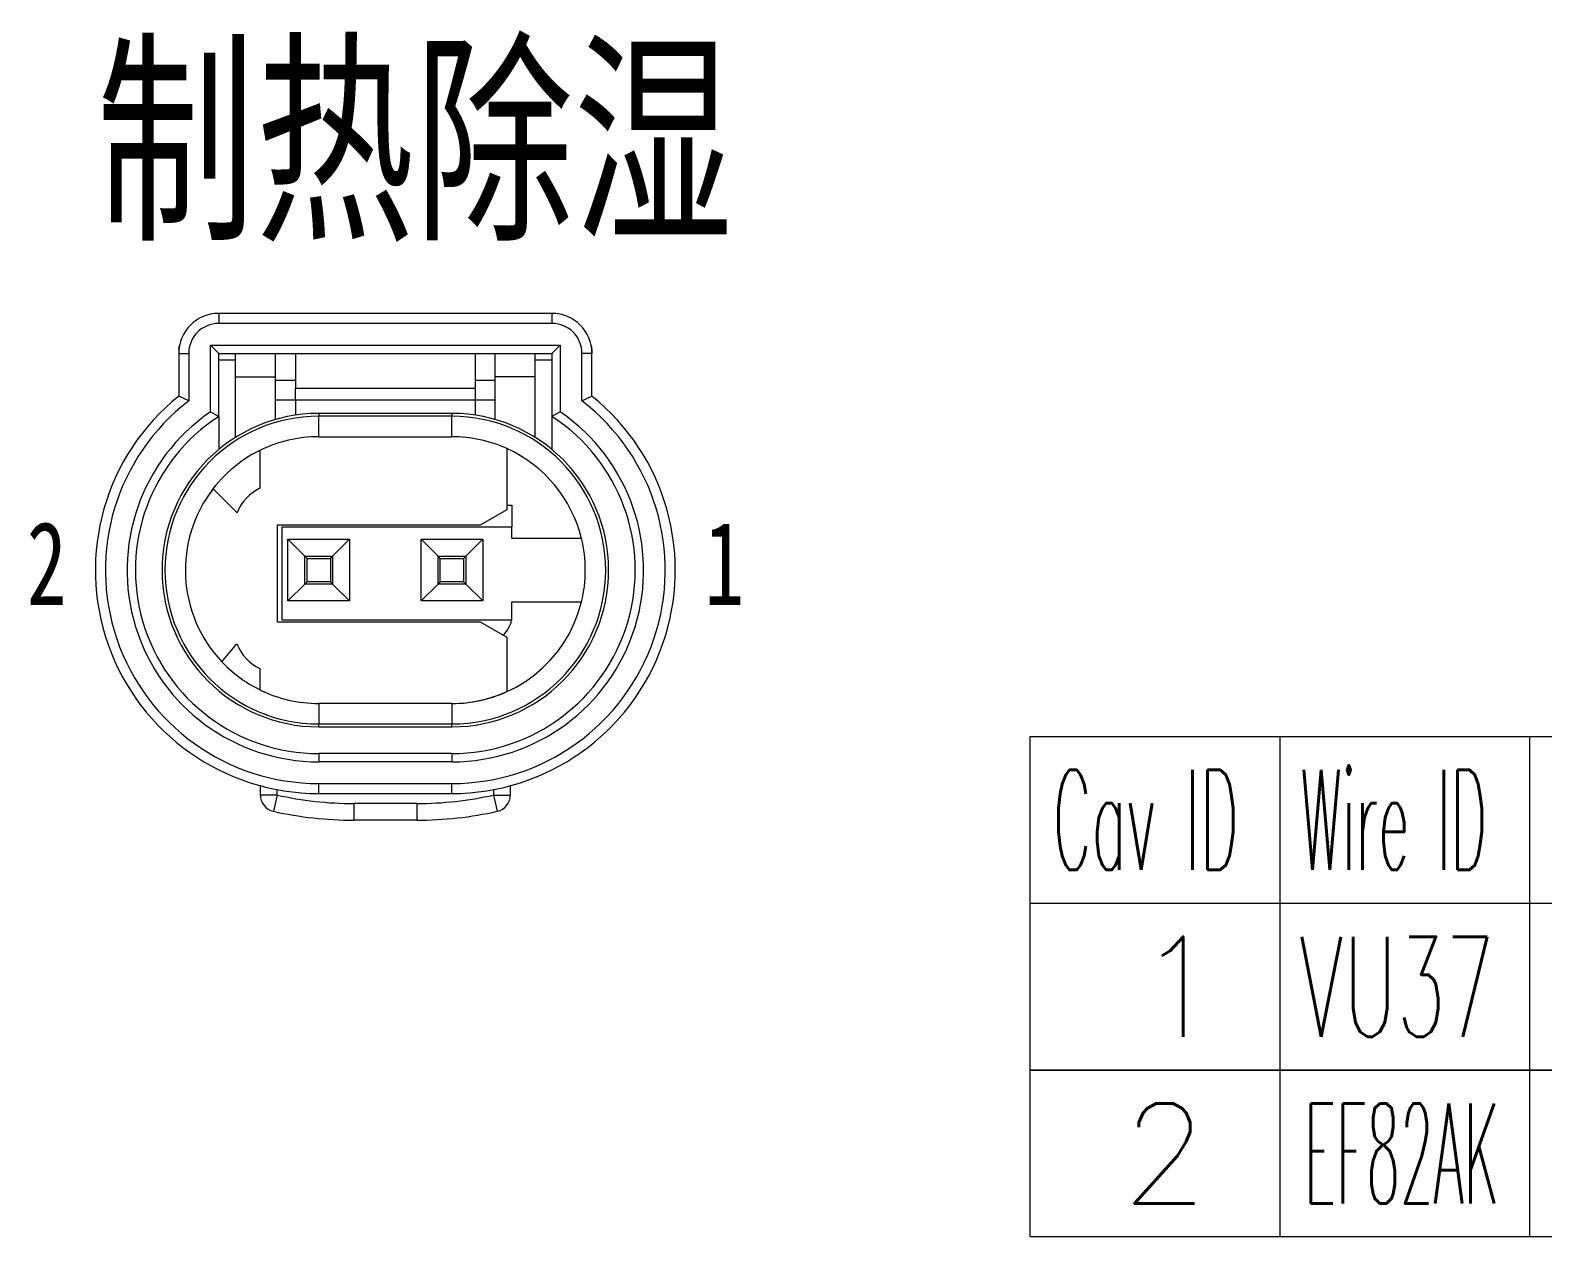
# Model space of a CAD drawing. Header units: inches. Extents: x 47316 to 59086, y 3141 to 11743.
# Drawn here: x 54248.68 to 54294.06, y 10059.27 to 10095.46 of the extents above; entities that cross this region are included whole.
import ezdxf

# ---------------------------------------------------------------- set-up
doc = ezdxf.new("R2010")
doc.units = ezdxf.units.IN
doc.header["$MEASUREMENT"] = 0
doc.styles.add('MtX_FangSong_GB2312', font='')
doc.styles.get("Standard").update_dxf_attribs({"font": ''})
doc.styles.get('MtX_FangSong_GB2312').set_extended_font_data('FangSong_GB2312')
doc.styles.get('Standard').set_extended_font_data('SimSun')

msp = doc.modelspace()

# ---------------------------------------------------------------- linework, layer by layer
at = {"color": 0, "lineweight": 15, "ltscale": 0.25}
for p, q in [((54264.331, 10086.966), (54254.331, 10086.966)), ((54264.331, 10086.666), (54254.331, 10086.666)), ((54254.331, 10085.766), (54264.331, 10085.766))]:
    msp.add_line(p, q, dxfattribs=at)
at = {"color": 0, "lineweight": 15, "ltscale": 0.0075}
for p, q in [((54254.331, 10086.966), (54254.331, 10086.666)), ((54264.331, 10086.966), (54264.331, 10086.666)), ((54253.131, 10085.766), (54253.431, 10085.766)), ((54265.531, 10085.766), (54265.231, 10085.766)), ((54257.331, 10072.566), (54257.331, 10072.866)), ((54261.331, 10072.566), (54261.331, 10072.866))]:
    msp.add_line(p, q, dxfattribs=at)
at = {"color": 0, "lineweight": 15, "ltscale": 0.050165}
for p, q in [((54254.081, 10084.01), (54254.081, 10086.016)), ((54264.581, 10086.016), (54264.581, 10084.01))]:
    msp.add_line(p, q, dxfattribs=at)
at = {"color": 0, "lineweight": 15, "ltscale": 0.2625}
msp.add_line((54254.081, 10086.016), (54264.581, 10086.016), dxfattribs=at)
at = {"color": 0, "lineweight": 15, "ltscale": 0.008839}
for p, q in [((54254.081, 10086.016), (54254.331, 10085.766)), ((54264.581, 10086.016), (54264.331, 10085.766))]:
    msp.add_line(p, q, dxfattribs=at)
at = {"color": 0, "lineweight": 15, "ltscale": 0.000498962}
for p, q in [((54253.131, 10085.898), (54253.131, 10085.918)), ((54265.531, 10085.898), (54265.531, 10085.918))]:
    msp.add_line(p, q, dxfattribs=at)
at = {"color": 0, "lineweight": 15, "ltscale": 0.003306}
for p, q in [((54253.131, 10085.898), (54253.131, 10085.766)), ((54265.531, 10085.898), (54265.531, 10085.766))]:
    msp.add_line(p, q, dxfattribs=at)
at = {"color": 0, "lineweight": 15, "ltscale": 0.000183105}
for p, q in [((54253.131, 10085.898), (54253.138, 10085.898)), ((54265.524, 10085.898), (54265.531, 10085.898))]:
    msp.add_line(p, q, dxfattribs=at)
at = {"color": 0, "lineweight": 15, "ltscale": 0.031996}
for p, q in [((54253.131, 10085.766), (54253.131, 10084.486)), ((54265.531, 10084.486), (54265.531, 10085.766))]:
    msp.add_line(p, q, dxfattribs=at)
at = {"color": 0, "lineweight": 15, "ltscale": 0.035639}
for p, q in [((54253.431, 10085.766), (54253.431, 10084.341)), ((54265.231, 10084.341), (54265.231, 10085.766))]:
    msp.add_line(p, q, dxfattribs=at)
at = {"color": 0, "lineweight": 15, "ltscale": 0.047256}
for p, q in [((54254.331, 10083.876), (54254.331, 10085.766)), ((54264.331, 10085.766), (54264.331, 10083.876))]:
    msp.add_line(p, q, dxfattribs=at)
at = {"color": 0, "lineweight": 15, "ltscale": 0.0125}
for p, q in [((54254.831, 10085.566), (54254.331, 10085.566)), ((54264.331, 10085.566), (54263.831, 10085.566)), ((54256.081, 10072.521), (54255.581, 10072.521)), ((54256.081, 10072.521), (54255.971, 10072.033)), ((54262.581, 10072.521), (54263.081, 10072.521)), ((54262.581, 10072.521), (54262.69, 10072.033)), ((54258.381, 10072.266), (54258.381, 10071.766)), ((54260.281, 10072.266), (54260.281, 10071.766))]:
    msp.add_line(p, q, dxfattribs=at)
at = {"color": 0, "lineweight": 15, "ltscale": 0.0175}
for p, q in [((54254.831, 10085.066), (54254.831, 10085.766)), ((54256.031, 10085.066), (54256.031, 10085.766)), ((54262.631, 10085.066), (54262.631, 10085.766)), ((54263.831, 10085.066), (54263.831, 10085.766)), ((54256.981, 10078.916), (54256.981, 10079.616)), ((54257.681, 10079.616), (54257.681, 10078.916)), ((54260.981, 10078.916), (54260.981, 10079.616)), ((54261.681, 10079.616), (54261.681, 10078.916))]:
    msp.add_line(p, q, dxfattribs=at)
at = {"color": 0, "lineweight": 15, "ltscale": 0.02634}
for p, q in [((54256.631, 10085.766), (54256.631, 10084.713)), ((54262.031, 10085.766), (54262.031, 10084.713))]:
    msp.add_line(p, q, dxfattribs=at)
at = {"color": 0, "lineweight": 15, "ltscale": 0.045501}
for p, q in [((54254.831, 10083.246), (54254.831, 10085.066)), ((54263.831, 10083.246), (54263.831, 10085.066))]:
    msp.add_line(p, q, dxfattribs=at)
at = {"color": 0, "lineweight": 15, "ltscale": 0.03}
for p, q in [((54254.831, 10085.066), (54256.031, 10085.066)), ((54263.831, 10085.066), (54262.631, 10085.066))]:
    msp.add_line(p, q, dxfattribs=at)
at = {"color": 0, "lineweight": 15, "ltscale": 0.032084}
for p, q in [((54256.031, 10083.783), (54256.031, 10085.066)), ((54262.631, 10083.783), (54262.631, 10085.066))]:
    msp.add_line(p, q, dxfattribs=at)
at = {"color": 0, "lineweight": 15, "ltscale": 0.014999}
for p, q in [((54256.031, 10084.966), (54256.631, 10084.966)), ((54262.031, 10084.966), (54262.631, 10084.966)), ((54256.631, 10084.366), (54256.031, 10084.366)), ((54262.631, 10084.366), (54262.031, 10084.366))]:
    msp.add_line(p, q, dxfattribs=at)
at = {"color": 0, "lineweight": 15, "ltscale": 0.00866}
for p, q in [((54256.631, 10084.366), (54256.631, 10084.713)), ((54262.031, 10084.713), (54262.031, 10084.366))]:
    msp.add_line(p, q, dxfattribs=at)
at = {"color": 0, "lineweight": 15, "ltscale": 0.135001}
for p, q in [((54262.031, 10084.713), (54256.631, 10084.713)), ((54262.031, 10084.366), (54256.631, 10084.366))]:
    msp.add_line(p, q, dxfattribs=at)
at = {"color": 0, "lineweight": 15, "ltscale": 0.008338}
for p, q in [((54253.431, 10084.341), (54253.131, 10084.486)), ((54265.231, 10084.341), (54265.531, 10084.486))]:
    msp.add_line(p, q, dxfattribs=at)
at = {"color": 0, "lineweight": 15, "ltscale": 0.00625}
for p, q in [((54256.631, 10084.366), (54256.631, 10084.116)), ((54262.031, 10084.366), (54262.031, 10084.116)), ((54257.331, 10073.766), (54257.331, 10073.516)), ((54261.331, 10073.766), (54261.331, 10073.516))]:
    msp.add_line(p, q, dxfattribs=at)
at = {"color": 0, "lineweight": 15, "ltscale": 0.007087}
for p, q in [((54254.081, 10084.01), (54254.331, 10083.876)), ((54264.581, 10084.01), (54264.331, 10083.876))]:
    msp.add_line(p, q, dxfattribs=at)
at = {"color": 0, "lineweight": 15, "ltscale": 0.024794}
for p, q in [((54254.331, 10083.876), (54254.331, 10082.884)), ((54264.331, 10083.876), (54264.331, 10082.884))]:
    msp.add_line(p, q, dxfattribs=at)
at = {"color": 0, "lineweight": 15, "ltscale": 0.005074}
for p, q in [((54256.631, 10084.116), (54256.631, 10083.913)), ((54262.031, 10084.116), (54262.031, 10083.913))]:
    msp.add_line(p, q, dxfattribs=at)
at = {"color": 0, "lineweight": 15, "ltscale": 0.1}
for p, q in [((54261.331, 10083.966), (54257.331, 10083.966)), ((54261.331, 10083.88), (54257.331, 10083.88)), ((54257.331, 10083.266), (54261.331, 10083.266)), ((54261.331, 10075.266), (54257.331, 10075.266)), ((54257.331, 10074.653), (54261.331, 10074.653)), ((54257.331, 10074.566), (54261.331, 10074.566)), ((54261.331, 10073.766), (54257.331, 10073.766)), ((54261.331, 10073.516), (54257.331, 10073.516)), ((54257.331, 10072.866), (54261.331, 10072.866)), ((54257.331, 10072.566), (54261.331, 10072.566))]:
    msp.add_line(p, q, dxfattribs=at)
at = {"color": 0, "lineweight": 15, "ltscale": 0.002165}
for p, q in [((54257.331, 10083.966), (54257.331, 10083.88)), ((54261.331, 10083.966), (54261.331, 10083.88)), ((54257.331, 10074.566), (54257.331, 10074.653)), ((54261.331, 10074.566), (54261.331, 10074.653))]:
    msp.add_line(p, q, dxfattribs=at)
at = {"color": 0, "lineweight": 15, "ltscale": 0.015335}
for p, q in [((54257.331, 10083.266), (54257.331, 10083.88)), ((54261.331, 10083.266), (54261.331, 10083.88)), ((54257.331, 10075.266), (54257.331, 10074.653)), ((54261.331, 10075.266), (54261.331, 10074.653))]:
    msp.add_line(p, q, dxfattribs=at)
at = {"color": 0, "lineweight": 15, "ltscale": 0.028296}
msp.add_line((54255.561, 10082.853), (54255.561, 10081.721), dxfattribs=at)
at = {"color": 0, "lineweight": 15, "ltscale": 0.045798}
msp.add_line((54262.981, 10082.91), (54262.981, 10081.078), dxfattribs=at)
at = {"color": 0, "lineweight": 15, "ltscale": 0.025446}
msp.add_line((54254.881, 10080.987), (54254.162, 10081.707), dxfattribs=at)
at = {"color": 0, "lineweight": 15, "ltscale": 0.023095}
for p, q in [((54262.981, 10081.078), (54262.181, 10080.616)), ((54262.181, 10077.716), (54262.981, 10077.254))]:
    msp.add_line(p, q, dxfattribs=at)
at = {"color": 0, "lineweight": 15, "ltscale": 0.003749}
msp.add_line((54262.981, 10081.216), (54263.131, 10081.216), dxfattribs=at)
at = {"color": 0, "lineweight": 15, "ltscale": 0.016251}
msp.add_line((54263.131, 10081.216), (54263.131, 10080.566), dxfattribs=at)
at = {"color": 0, "lineweight": 15, "ltscale": 0.0725}
msp.add_line((54256.081, 10080.616), (54256.081, 10077.716), dxfattribs=at)
at = {"color": 0, "lineweight": 15, "ltscale": 0.152499}
for p, q in [((54262.181, 10080.616), (54256.081, 10080.616)), ((54256.081, 10077.716), (54262.181, 10077.716))]:
    msp.add_line(p, q, dxfattribs=at)
at = {"color": 0, "lineweight": 15, "ltscale": 0.172499}
for p, q in [((54256.231, 10080.566), (54263.131, 10080.566)), ((54263.131, 10077.766), (54256.231, 10077.766))]:
    msp.add_line(p, q, dxfattribs=at)
at = {"color": 0, "lineweight": 15, "ltscale": 0.07}
msp.add_line((54256.231, 10077.766), (54256.231, 10080.566), dxfattribs=at)
at = {"color": 0, "lineweight": 15, "ltscale": 0.008749}
msp.add_line((54263.131, 10080.216), (54263.131, 10080.566), dxfattribs=at)
at = {"color": 0, "lineweight": 15, "ltscale": 0.046249}
for p, q in [((54256.406, 10078.341), (54256.406, 10080.191)), ((54256.406, 10080.191), (54258.256, 10080.191)), ((54258.256, 10080.191), (54258.256, 10078.341)), ((54260.406, 10078.341), (54260.406, 10080.191)), ((54260.406, 10080.191), (54262.256, 10080.191)), ((54262.256, 10080.191), (54262.256, 10078.341)), ((54258.256, 10078.341), (54256.406, 10078.341)), ((54262.256, 10078.341), (54260.406, 10078.341))]:
    msp.add_line(p, q, dxfattribs=at)
at = {"color": 0, "lineweight": 15, "ltscale": 0.01795}
for p, q in [((54256.914, 10079.683), (54256.406, 10080.191)), ((54257.748, 10079.683), (54258.256, 10080.191)), ((54260.914, 10079.683), (54260.406, 10080.191)), ((54261.748, 10079.683), (54262.256, 10080.191)), ((54256.914, 10078.849), (54256.406, 10078.341)), ((54257.748, 10078.849), (54258.256, 10078.341)), ((54260.914, 10078.849), (54260.406, 10078.341)), ((54261.748, 10078.849), (54262.256, 10078.341))]:
    msp.add_line(p, q, dxfattribs=at)
at = {"color": 0, "lineweight": 15, "ltscale": 0.052139}
for p, q in [((54265.216, 10080.216), (54263.131, 10080.216)), ((54263.131, 10078.316), (54265.216, 10078.316))]:
    msp.add_line(p, q, dxfattribs=at)
at = {"color": 0, "lineweight": 15, "ltscale": 0.020863}
for p, q in [((54256.914, 10078.849), (54256.914, 10079.683)), ((54257.748, 10079.683), (54257.748, 10078.849)), ((54260.914, 10078.849), (54260.914, 10079.683)), ((54261.748, 10079.683), (54261.748, 10078.849))]:
    msp.add_line(p, q, dxfattribs=at)
at = {"color": 0, "lineweight": 15, "ltscale": 0.020865}
for p, q in [((54256.914, 10079.683), (54257.748, 10079.683)), ((54260.914, 10079.683), (54261.748, 10079.683)), ((54257.748, 10078.849), (54256.914, 10078.849)), ((54261.748, 10078.849), (54260.914, 10078.849))]:
    msp.add_line(p, q, dxfattribs=at)
at = {"color": 0, "lineweight": 15, "ltscale": 0.002379}
for p, q in [((54256.981, 10079.616), (54256.914, 10079.683)), ((54257.681, 10079.616), (54257.748, 10079.683)), ((54260.981, 10079.616), (54260.914, 10079.683)), ((54261.681, 10079.616), (54261.748, 10079.683)), ((54256.981, 10078.916), (54256.914, 10078.849)), ((54257.681, 10078.916), (54257.748, 10078.849)), ((54260.981, 10078.916), (54260.914, 10078.849)), ((54261.681, 10078.916), (54261.748, 10078.849))]:
    msp.add_line(p, q, dxfattribs=at)
at = {"color": 0, "lineweight": 15, "ltscale": 0.017499}
for p, q in [((54256.981, 10079.616), (54257.681, 10079.616)), ((54260.981, 10079.616), (54261.681, 10079.616)), ((54257.681, 10078.916), (54256.981, 10078.916)), ((54261.681, 10078.916), (54260.981, 10078.916))]:
    msp.add_line(p, q, dxfattribs=at)
at = {"color": 0, "lineweight": 15, "ltscale": 0.01375}
msp.add_line((54263.131, 10077.766), (54263.131, 10078.316), dxfattribs=at)
at = {"color": 0, "lineweight": 15, "ltscale": 0.017552}
msp.add_line((54254.427, 10076.515), (54254.878, 10077.053), dxfattribs=at)
at = {"color": 0, "lineweight": 15, "ltscale": 0.040799}
msp.add_line((54262.981, 10077.254), (54262.981, 10075.622), dxfattribs=at)
at = {"color": 0, "lineweight": 15, "ltscale": 0.015796}
msp.add_line((54255.561, 10076.311), (54255.561, 10075.679), dxfattribs=at)
at = {"color": 0, "linetype": 'Continuous', "lineweight": 15}
for p, q in [((54278.678, 10074.272), (54361.178, 10074.272)), ((54278.678, 10069.272), (54278.678, 10074.272)), ((54278.678, 10069.272), (54361.178, 10069.272))]:
    msp.add_line(p, q, dxfattribs=at)
at = {"color": 7, "linetype": 'Continuous', "lineweight": 15}
for p, q in [((54286.178, 10069.272), (54286.178, 10074.272)), ((54293.678, 10069.272), (54293.678, 10074.272))]:
    msp.add_line(p, q, dxfattribs=at)
at = {"color": 0, "lineweight": 15, "ltscale": 0.00694}
for p, q in [((54255.581, 10072.521), (54255.581, 10072.799)), ((54263.081, 10072.799), (54263.081, 10072.521))]:
    msp.add_line(p, q, dxfattribs=at)
at = {"color": 0, "lineweight": 15, "ltscale": 0.004066}
for p, q in [((54256.081, 10072.521), (54256.081, 10072.684)), ((54262.581, 10072.684), (54262.581, 10072.521))]:
    msp.add_line(p, q, dxfattribs=at)
at = {"color": 0, "lineweight": 15, "ltscale": 0.047501}
for p, q in [((54260.281, 10072.266), (54258.381, 10072.266)), ((54260.281, 10071.766), (54258.381, 10071.766))]:
    msp.add_line(p, q, dxfattribs=at)
at = {"color": 102, "linetype": 'Continuous', "lineweight": 15}
for p, q in [((54286.178, 10064.272), (54286.178, 10069.272)), ((54293.678, 10064.272), (54293.678, 10069.272)), ((54286.178, 10059.272), (54286.178, 10064.272)), ((54293.678, 10059.272), (54293.678, 10064.272))]:
    msp.add_line(p, q, dxfattribs=at)
at = {"color": 0, "linetype": 'Continuous', "lineweight": 15}
for points in [[(54278.678, 10064.272), (54278.678, 10069.272), (54361.178, 10069.272), (54361.178, 10064.272)], [(54278.678, 10059.272), (54278.678, 10064.272), (54361.178, 10064.272), (54361.178, 10059.272)]]:
    msp.add_lwpolyline(points, close=True, dxfattribs=at)
at = {"color": 0, "lineweight": 15}
for centre, radius, start, end in [((54254.331, 10085.766), 1.2, 90, 180), ((54264.331, 10085.766), 1.2, 360, 90), ((54254.331, 10085.766), 0.9, 90, 180), ((54264.331, 10085.766), 0.9, 0, 90), ((54253.351, 10085.907), 0.221, 152.2142, 176.9525), ((54265.311, 10085.907), 0.221, 3.0415, 27.7534), ((54257.331, 10079.266), 6.7, 128.8193, 270), ((54257.331, 10079.266), 6.4, 127.5443, 270), ((54261.331, 10079.266), 6.7, 270, 51.1807), ((54261.331, 10079.266), 6.4, 270, 52.4557), ((54257.331, 10079.266), 5.75, 124.4174, 270), ((54257.331, 10079.266), 5.5, 123.0557, 270), ((54257.331, 10079.266), 4.7, 90, 270), ((54257.331, 10079.266), 4.613, 90, 270), ((54261.331, 10079.266), 5.75, 270, 55.5825), ((54261.331, 10079.266), 4.7, 270, 90), ((54261.331, 10079.266), 4.613, 270, 90), ((54261.331, 10079.266), 5.5, 270, 56.9443), ((54257.331, 10079.266), 4, 90, 116.2635), ((54261.331, 10079.266), 4, 65.638, 90), ((54257.331, 10079.266), 4, 116.2634, 146.25), ((54261.331, 10079.266), 4, 13.7391, 65.6379), ((54257.331, 10079.266), 4, 142.4042, 223.4495), ((54256.181, 10080.466), 1.4, 116.2863, 158.1691), ((54261.331, 10079.266), 4, 346.261, 13.739), ((54261.331, 10079.266), 4, 270, 346.2611), ((54262.331, 10077.916), 0.8, 311.9254, 349.1931), ((54256.181, 10077.566), 1.4, 201.4963, 243.7137), ((54257.331, 10079.266), 4, 223.4495, 247.5), ((54257.331, 10079.266), 4, 243.7365, 270), ((54261.331, 10079.266), 4, 270, 294.362), ((54256.081, 10072.521), 0.5, 180, 257.3469), ((54258.381, 10082.766), 10.5, 257.3469, 270), ((54260.281, 10082.766), 10.5, 270, 282.6531), ((54262.581, 10072.521), 0.5, 282.6531, 0), ((54258.381, 10082.766), 11, 257.3469, 270), ((54260.281, 10082.766), 11, 270, 282.6531)]:
    msp.add_arc(centre, radius, start, end, dxfattribs=at)

# ---------------------------------------------------------------- texts
at = {"color": 0, "lineweight": 15, "style": 'MtX_FangSong_GB2312', "width": 0.7}
for s, height, p in [('制热除湿', 5, (54250.66, 10089.682)), ('2', 2.5, (54248.576, 10078.223)), ('1', 2.5, (54268.908, 10078.223))]:
    msp.add_text(s, height=height, dxfattribs=at).set_placement(p)
at = {"color": 7, "linetype": 'Continuous', "lineweight": 15, "char_height": 3, "attachment_point": 1}
for s, insert, width in [('\\Fromans.shx;\\W0.4292452830;\\T1.0000000000;\\o\\lCav ID', (54279.362, 10073.272), 6.5), ('\\Fromans.shx;\\W0.4026548673;\\T1.0000000000;\\o\\lWire ID', (54286.793, 10073.272), 6.5), ('\\Fromans.shx;\\W1.0000000000;\\T1.0000000000;\\o\\l1', (54281.857, 10068.272), 2.85714), ('\\Fromans.shx;\\W1.0000000000;\\T1.0000000000;\\o\\l2', (54281.428, 10063.272), 2.85714)]:
    msp.add_mtext(s, dxfattribs=dict(at, insert=insert, width=width))
at = {"color": 21, "linetype": 'Continuous', "lineweight": 15, "char_height": 3, "width": 6.5, "attachment_point": 1}
for s, insert in [('\\Fromans.shx;\\W0.5687500000;\\T1.0000000000;\\o\\lVU37', (54286.759, 10068.272)), ('\\Fromans.shx;\\W0.3922413793;\\T1.0000000000;\\o\\lEF82AK', (54286.902, 10063.272))]:
    msp.add_mtext(s, dxfattribs=dict(at, insert=insert))

doc.saveas('drawing.dxf')
